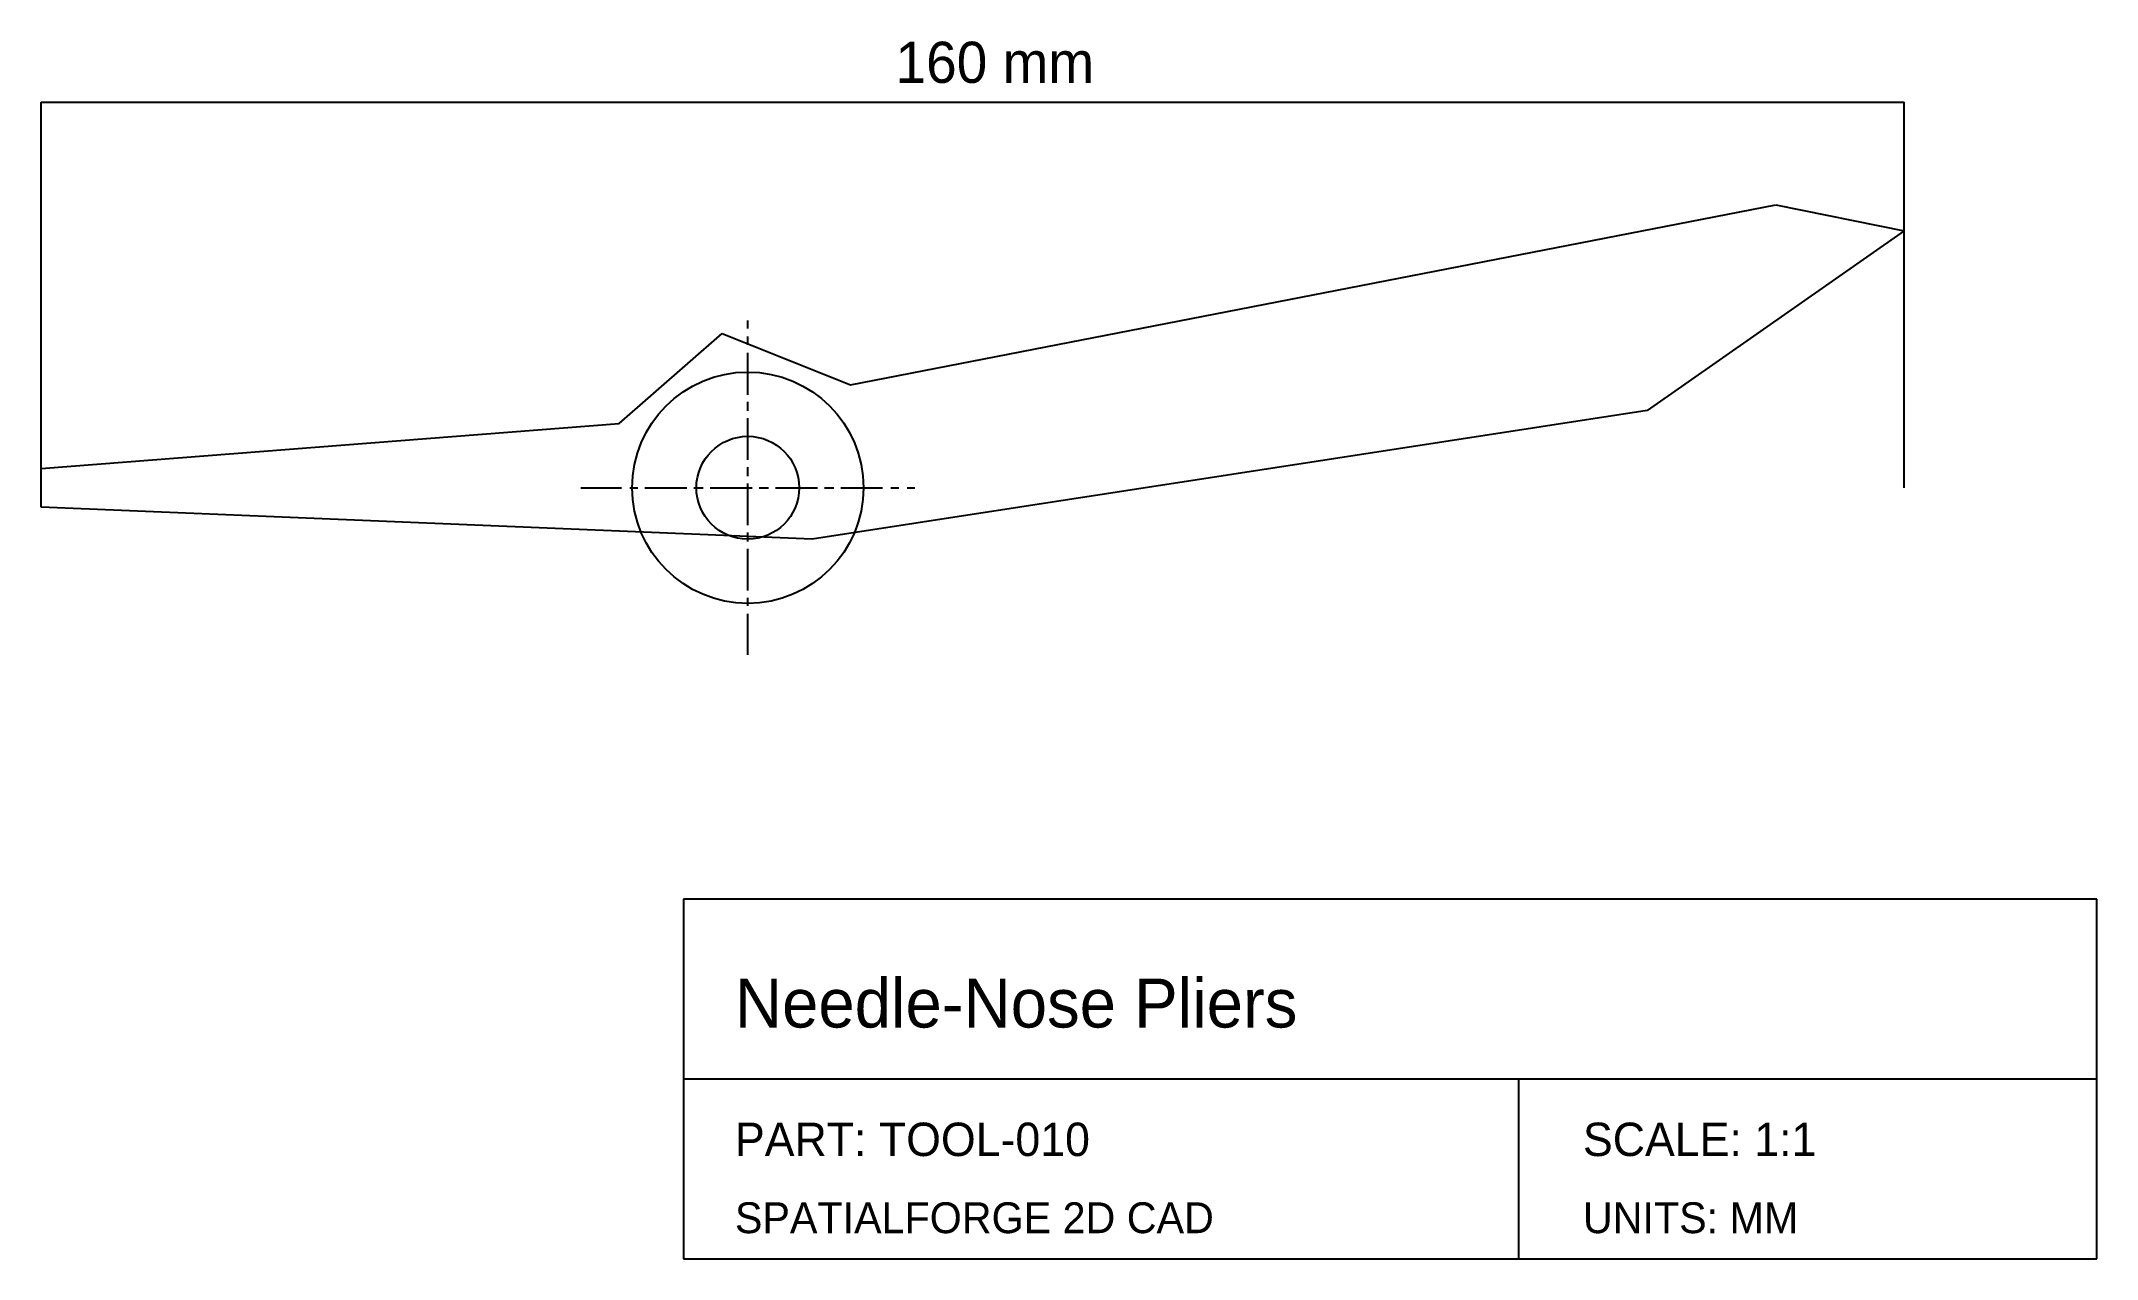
# Model space of a CAD drawing. Header units: millimetres. Extents: x 25 to 185, y -10 to 85.
import ezdxf

# ---------------------------------------------------------------- set-up
doc = ezdxf.new("R2010")
doc.units = ezdxf.units.MM
doc.linetypes.add('CENTER', pattern=[5.08, 3.175, -0.635, 0.635, -0.635])
for name, color, linetype in [('CENTER', 1, 'CENTER'), ('DIM', 3, 'CONTINUOUS'), ('TITLE', 5, 'CONTINUOUS'), ('VISIBLE', 7, 'CONTINUOUS')]:
    doc.layers.add(name, color=color, linetype=linetype)

msp = doc.modelspace()

# ---------------------------------------------------------------- linework, layer by layer
at = {"layer": 'CENTER', "linetype": 'CENTER'}
for p, q in [((80, 37), (80, 63)), ((80, 42), (80, 58)), ((67, 50), (93, 50)), ((72, 50), (88, 50))]:
    msp.add_line(p, q, dxfattribs=at)
at = {"layer": 'DIM'}
for p, q in [((25, 50), (25, 80)), ((25, 80), (170, 80)), ((170, 50), (170, 80))]:
    msp.add_line(p, q, dxfattribs=at)
at = {"layer": 'TITLE', "linetype": 'CONTINUOUS'}
for p, q in [((185, 18), (75, 18)), ((75, 18), (75, -10)), ((185, -10), (185, 18)), ((75, -10), (185, -10))]:
    msp.add_line(p, q, dxfattribs=at)
at = {"layer": 'TITLE'}
for p, q in [((75, 4), (185, 4)), ((140, -10), (140, 4))]:
    msp.add_line(p, q, dxfattribs=at)
at = {"layer": 'VISIBLE', "linetype": 'CONTINUOUS'}
for p, q in [((88, 58), (160, 72)), ((160, 72), (170, 70)), ((170, 70), (150, 56)), ((70, 55), (78, 62)), ((78, 62), (88, 58)), ((150, 56), (85, 46)), ((25, 51.5), (70, 55)), ((25, 48.5), (25, 51.5)), ((85, 46), (25, 48.5))]:
    msp.add_line(p, q, dxfattribs=at)
at = {"layer": 'VISIBLE'}
for radius in [9, 4]:
    msp.add_circle((80, 50), radius, dxfattribs=at)

# ---------------------------------------------------------------- texts
at = {"layer": 'DIM'}
msp.add_text('160 mm', height=3.2, dxfattribs=at).set_placement((91.5, 81.5))
at = {"layer": 'TITLE'}
for s, height, p in [('Needle-Nose Pliers', 3.8, (79, 8)), ('PART: TOOL-010', 2.6, (79, -2)), ('SCALE: 1:1', 2.6, (145, -2)), ('SPATIALFORGE 2D CAD', 2.4, (79, -8)), ('UNITS: MM', 2.4, (145, -8))]:
    msp.add_text(s, height=height, dxfattribs=at).set_placement(p)

doc.saveas('drawing.dxf')
